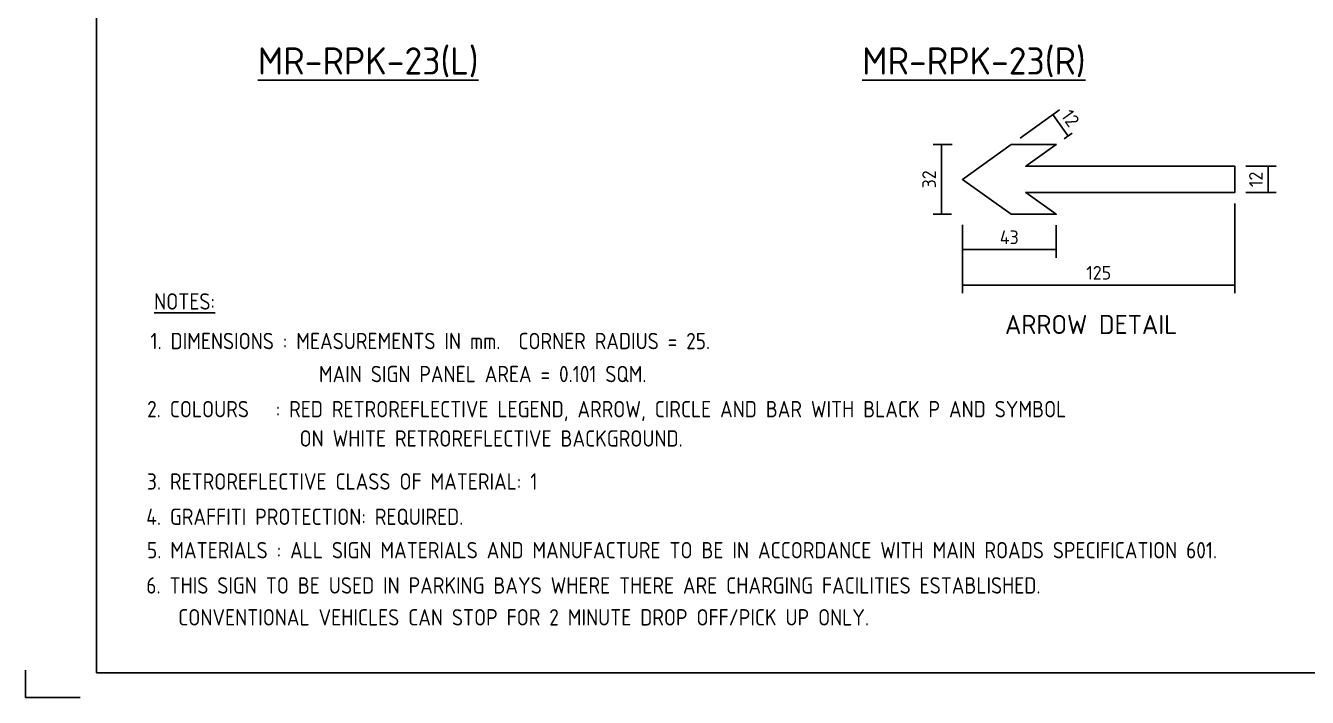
# Model space of a CAD drawing. Header units: millimetres. Extents: x 0 to 420, y 0 to 297.
# Drawn here: x 0 to 235.2, y 0 to 123.2 of the extents above; entities that cross this region are included whole.
import ezdxf
from ezdxf.enums import TextEntityAlignment as Align

# ---------------------------------------------------------------- set-up
doc = ezdxf.new("R2010")
doc.units = ezdxf.units.MM
doc.header["$MEASUREMENT"] = 0
for name, color, linetype in [('L25', 1, 'Continuous'), ('L35', 3, 'Continuous'), ('L50', 7, 'Continuous'), ('T25', 1, 'Continuous'), ('TBLK18', 4, 'Continuous'), ('TBLK25', 1, 'Continuous'), ('TBLK35', 3, 'Continuous'), ('TBLK50', 7, 'Continuous')]:
    doc.layers.add(name, color=color, linetype=linetype)
doc.styles.add('iso', font='iso3098b.shx')
doc.dimstyles.new('signsdim', dxfattribs={"dimtxt": 2.5, "dimasz": 0.2, "dimexe": 1.5, "dimexo": 2, "dimgap": 1, "dimtad": 1, "dimlfac": 5, "dimrnd": 1, "dimtxsty": 'iso', "dimblk": 'sgndim', "dimcen": 2.5, "dimse2": 1, "dimadec": 0, "dimazin": 0, "dimtfac": 1, "dimtix": 1, "dimtmove": 0, "dimatfit": 3, "dimfxl": 1, "dimarcsym": 0})

# ---------------------------------------------------------------- blocks, each defined once
blk = doc.blocks.new('A3BBLK')
at = {"layer": 'TBLK25'}
for p, q in [((0, 5), (0, 0)), ((0, 0), (10, 0))]:
    blk.add_line(p, q, dxfattribs=at)
at = {"layer": 'TBLK50'}
for p, q in [((13, 292.5), (13, 4.5)), ((13, 4.5), (415.5, 4.5))]:
    blk.add_line(p, q, dxfattribs=at)
blk = doc.blocks.new('title block')
blk.add_blockref('A3BBLK', (0, 0))
at = {"layer": 'TBLK18', "style": 'iso'}
blk.add_attdef('MR_DIRECTORATE', text='', height=1.5, dxfattribs=at).set_placement((381.5, 67.12), align=Align.CENTER)
for tag, p in [('STREET_NAME', (355.51, 61.1)), ('SUBURB_POSTCODE', (388.49, 61.1)), ('TELEPHONE_NO.', (368.31, 58.84)), ('FAX_NO.', (393.56, 58.84))]:
    blk.add_attdef(tag, p, '', height=1.5, dxfattribs=at)
at = {"layer": 'TBLK25', "style": 'iso'}
for tag, height, p in [('MR_BRANCH', 2, (381.5, 64.2)), ('ROAD_SECTION', 1.75, (384.5, 29.16)), ('SLK', 1.75, (384.5, 26.11)), ('CHAINAGE', 1.75, (384.5, 19.21))]:
    blk.add_attdef(tag, text='', height=height, dxfattribs=at).set_placement(p, align=Align.CENTER)
for tag, p, height in [('FILE_NUMBER', (371.77, 53.24), 2.5), ('DESIGNED_/_DRAWN', (371.77, 48.49), 2), ('VERIFIED', (371.77, 43.49), 2), ('APPROVED', (371.77, 38.49), 2), ('LOCAL_AUTHORITY', (370.48, 16.73), 1.25)]:
    blk.add_attdef(tag, p, '', height=height, dxfattribs=at)
at = {"layer": 'TBLK35', "style": 'iso', "width": 0.9}
for tag, p in [('ROAD_PROJECT&NUMBER', (384.5, 32.23)), ('DRAWING_DESCRIPTION', (384.5, 22.29))]:
    blk.add_attdef(tag, text='', height=2.5, dxfattribs=at).set_placement(p, align=Align.CENTER)
at = {"layer": 'TBLK50', "style": 'iso'}
blk.add_attdef('DRG_NUMBER', (356.8, 6.02), '', height=5, dxfattribs=at)
blk = doc.blocks.new('sgndim')
for p, q in [((0, 0), (-1, 0)), ((0, 4.5), (0, -4.5))]:
    blk.add_line(p, q)
blk = doc.blocks.new('*D57')
at = {"layer": 'DEFPOINTS', "color": 0, "transparency": 16777216}
for p in [(172.02, 101.42), (168.05, 88.62), (171.94, 88.62)]:
    blk.add_point(p, dxfattribs=at)
at = {"layer": 'L25', "color": 0, "lineweight": -2, "transparency": 16777216}
for p, q in [((170.02, 101.42), (166.55, 101.42)), ((168.05, 101.22), (168.05, 88.82)), ((169.94, 88.62), (166.55, 88.62))]:
    blk.add_line(p, q, dxfattribs=at)
at = {"layer": 'L25', "color": 0, "lineweight": -2, "transparency": 16777216, "xscale": 0.2, "yscale": 0.2, "zscale": 0.2}
for p, rotation in [((168.05, 101.42), 90), ((168.05, 88.62), 270)]:
    blk.add_blockref('sgndim', p, dxfattribs=dict(at, rotation=rotation))
at = {"layer": 'L25', "color": 0, "transparency": 16777216, "insert": (165.8, 95.02), "char_height": 2.5, "attachment_point": 5, "rotation": 90, "style": 'iso'}
blk.add_mtext('32', dxfattribs=at)
blk = doc.blocks.new('*D58')
at = {"layer": 'DEFPOINTS', "color": 0, "transparency": 16777216}
for p in [(221.93, 97.42), (221.93, 92.62), (228.02, 92.62)]:
    blk.add_point(p, dxfattribs=at)
at = {"layer": 'L25', "color": 0, "lineweight": -2, "transparency": 16777216}
for p, q in [((223.93, 97.42), (229.52, 97.42)), ((228.02, 97.22), (228.02, 92.82)), ((223.93, 92.62), (229.52, 92.62))]:
    blk.add_line(p, q, dxfattribs=at)
at = {"layer": 'L25', "color": 0, "lineweight": -2, "transparency": 16777216, "xscale": 0.2, "yscale": 0.2, "zscale": 0.2}
for p, rotation in [((228.02, 97.42), 90), ((228.02, 92.62), 270)]:
    blk.add_blockref('sgndim', p, dxfattribs=dict(at, rotation=rotation))
at = {"layer": 'L25', "color": 0, "transparency": 16777216, "insert": (225.77, 95.02), "char_height": 2.5, "attachment_point": 5, "rotation": 90, "style": 'iso'}
blk.add_mtext('12', dxfattribs=at)
blk = doc.blocks.new('*D59')
at = {"layer": 'DEFPOINTS', "color": 0, "transparency": 16777216}
for p in [(221.93, 92.62), (171.93, 88.66), (221.93, 75.63)]:
    blk.add_point(p, dxfattribs=at)
at = {"layer": 'L25', "color": 0, "lineweight": -2, "transparency": 16777216}
for p, q in [((221.93, 90.62), (221.93, 74.13)), ((171.93, 86.66), (171.93, 74.13)), ((172.13, 75.63), (221.73, 75.63))]:
    blk.add_line(p, q, dxfattribs=at)
at = {"layer": 'L25', "color": 0, "lineweight": -2, "transparency": 16777216, "xscale": 0.2, "yscale": 0.2, "zscale": 0.2, "rotation": 180}
blk.add_blockref('sgndim', (171.93, 75.63), dxfattribs=at)
at = {"layer": 'L25', "color": 0, "lineweight": -2, "transparency": 16777216, "xscale": 0.2, "yscale": 0.2, "zscale": 0.2}
blk.add_blockref('sgndim', (221.93, 75.63), dxfattribs=at)
at = {"layer": 'L25', "color": 0, "transparency": 16777216, "insert": (196.93, 77.88), "char_height": 2.5, "attachment_point": 5, "style": 'iso'}
blk.add_mtext('125', dxfattribs=at)
blk = doc.blocks.new('*D60')
at = {"layer": 'DEFPOINTS', "color": 0, "transparency": 16777216}
for p in [(171.93, 88.66), (189.12, 88.62), (189.12, 82.15)]:
    blk.add_point(p, dxfattribs=at)
at = {"layer": 'L25', "color": 0, "lineweight": -2, "transparency": 16777216}
for p, q in [((171.93, 86.66), (171.93, 80.65)), ((189.12, 86.62), (189.12, 80.65)), ((172.13, 82.15), (188.92, 82.15))]:
    blk.add_line(p, q, dxfattribs=at)
at = {"layer": 'L25', "color": 0, "lineweight": -2, "transparency": 16777216, "xscale": 0.2, "yscale": 0.2, "zscale": 0.2, "rotation": 180}
blk.add_blockref('sgndim', (171.93, 82.15), dxfattribs=at)
at = {"layer": 'L25', "color": 0, "lineweight": -2, "transparency": 16777216, "xscale": 0.2, "yscale": 0.2, "zscale": 0.2}
blk.add_blockref('sgndim', (189.12, 82.15), dxfattribs=at)
at = {"layer": 'L25', "color": 0, "transparency": 16777216, "insert": (180.52, 84.4), "char_height": 2.5, "attachment_point": 5, "style": 'iso'}
blk.add_mtext('43', dxfattribs=at)
blk = doc.blocks.new('*D61')
at = {"layer": 'DEFPOINTS', "color": 0, "transparency": 16777216}
for p in [(180.87, 101.42), (191.3, 102.98), (183.67, 97.51)]:
    blk.add_point(p, dxfattribs=at)
at = {"layer": 'L25', "color": 0, "lineweight": -2, "transparency": 16777216}
for p, q in [((182.5, 102.58), (189.73, 107.75)), ((188.62, 106.72), (191.18, 103.14))]:
    blk.add_line(p, q, dxfattribs=at)
at = {"layer": 'L25', "color": 0, "lineweight": -2, "transparency": 16777216, "xscale": 0.2, "yscale": 0.2, "zscale": 0.2}
for p, rotation in [((188.51, 106.88), 125.5827325439194), ((191.3, 102.98), 305.5827325439195)]:
    blk.add_blockref('sgndim', p, dxfattribs=dict(at, rotation=rotation))
at = {"layer": 'L25', "color": 0, "transparency": 16777216, "insert": (191.73, 106.24), "char_height": 2.5, "attachment_point": 5, "rotation": 305.5827, "style": 'iso'}
blk.add_mtext('12', dxfattribs=at)

msp = doc.modelspace()

# ---------------------------------------------------------------- linework, layer by layer
at = {"layer": 'L35'}
msp.add_lwpolyline([(180.8721, 88.6162), (189.1212, 88.6162), (183.5305, 92.6162), (221.9269, 92.6162), (221.9269, 97.4162), (183.5305, 97.4162), (189.1212, 101.4162), (180.8721, 101.4162), (171.9269, 95.0162)], close=True, dxfattribs=at)

# ---------------------------------------------------------------- block references
at = {"color": 1}
msp.add_blockref('title block', (0, 0), dxfattribs=at)

# ---------------------------------------------------------------- texts
at = {"layer": 'L25', "style": 'iso'}
msp.add_text('ARROW DETAIL', height=3.5, dxfattribs=at).set_placement((195.5363, 66.6487), align=Align.CENTER)
at = {"layer": 'L50', "style": 'iso'}
for s, p in [('%%UMR-RPK-23(L)', (42.6226, 114.244)), ('%%UMR-RPK-23(R)', (153.5174, 114.244))]:
    msp.add_text(s, height=5, dxfattribs=at).set_placement(p)
at = {"layer": 'T25', "color": 3, "style": 'iso', "width": 0.9}
for s, p in [('%%UNOTES:', (23.5846, 71.1281)), ('1. DIMENSIONS : MEASUREMENTS IN mm.  CORNER RADIUS = 25.', (22.9118, 63.8617)), ('MAIN SIGN PANEL AREA = 0.101 SQM.', (53.8329, 57.8088)), ('2. COLOURS   : RED RETROREFLECTIVE LEGEND, ARROW, CIRCLE AND BAR WITH BLACK P AND SYMBOL', (22.2975, 51.3687)), ('ON WHITE RETROREFLECTIVE BACKGROUND.', (50.268, 45.993)), ('3. RETROREFLECTIVE CLASS OF MATERIAL: 1', (22.2764, 38.0987)), ('4. GRAFFITI PROTECTION: REQUIRED.', (22.1419, 31.632)), ('5. MATERIALS : ALL SIGN MATERIALS AND MANUFACTURE TO BE IN ACCORDANCE WITH MAIN ROADS SPECIFICATION 601. ', (22.2764, 25.4971)), ('6. THIS SIGN TO BE USED IN PARKING BAYS WHERE THERE ARE CHARGING FACILITIES ESTABLISHED.', (22.1419, 19.0304)), ('CONVENTIONAL VEHICLES CAN STOP FOR 2 MINUTE DROP OFF/PICK UP ONLY.', (27.9977, 13.1782))]:
    msp.add_text(s, height=3, dxfattribs=at).set_placement(p)

# ---------------------------------------------------------------- dimensions: what is measured, and where the dimension line sits
at = {"layer": 'L25'}
dim = msp.add_aligned_dim(p1=(180.8721, 101.4162), p2=(183.6651, 97.5125), distance=9.3893, dimstyle='signsdim', override={"dimlfac": 2.5}, dxfattribs=at)
dim.commit()
dim.dimension.update_dxf_attribs({"geometry": '*D61', "text_midpoint": (191.7346, 106.237)})
for base, p1, p2, picture, middle in [((168.0527, 88.6162), (172.0234, 101.4162), (171.9375, 88.6162), '*D57', (165.8027, 95.0162)), ((228.0174, 92.6162), (221.9269, 97.4162), (221.9269, 92.6162), '*D58', (225.7674, 95.0162))]:
    dim = msp.add_linear_dim(base=base, p1=p1, p2=p2, angle=90, dimstyle='signsdim', override={"dimlfac": 2.5, "dimse2": 0}, dxfattribs=at)
    dim.commit()
    dim.dimension.update_dxf_attribs({"geometry": picture, "text_midpoint": middle})
for base, p2, picture, middle in [((221.9269, 75.6271), (221.9269, 92.6162), '*D59', (196.9269, 77.8771)), ((189.1212, 82.1523), (189.1212, 88.6162), '*D60', (180.5241, 84.4023))]:
    dim = msp.add_linear_dim(base=base, p1=(171.9269, 88.6627), p2=p2, dimstyle='signsdim', override={"dimlfac": 2.5, "dimse2": 0}, dxfattribs=at)
    dim.commit()
    dim.dimension.update_dxf_attribs({"geometry": picture, "text_midpoint": middle})

doc.saveas('drawing.dxf')
